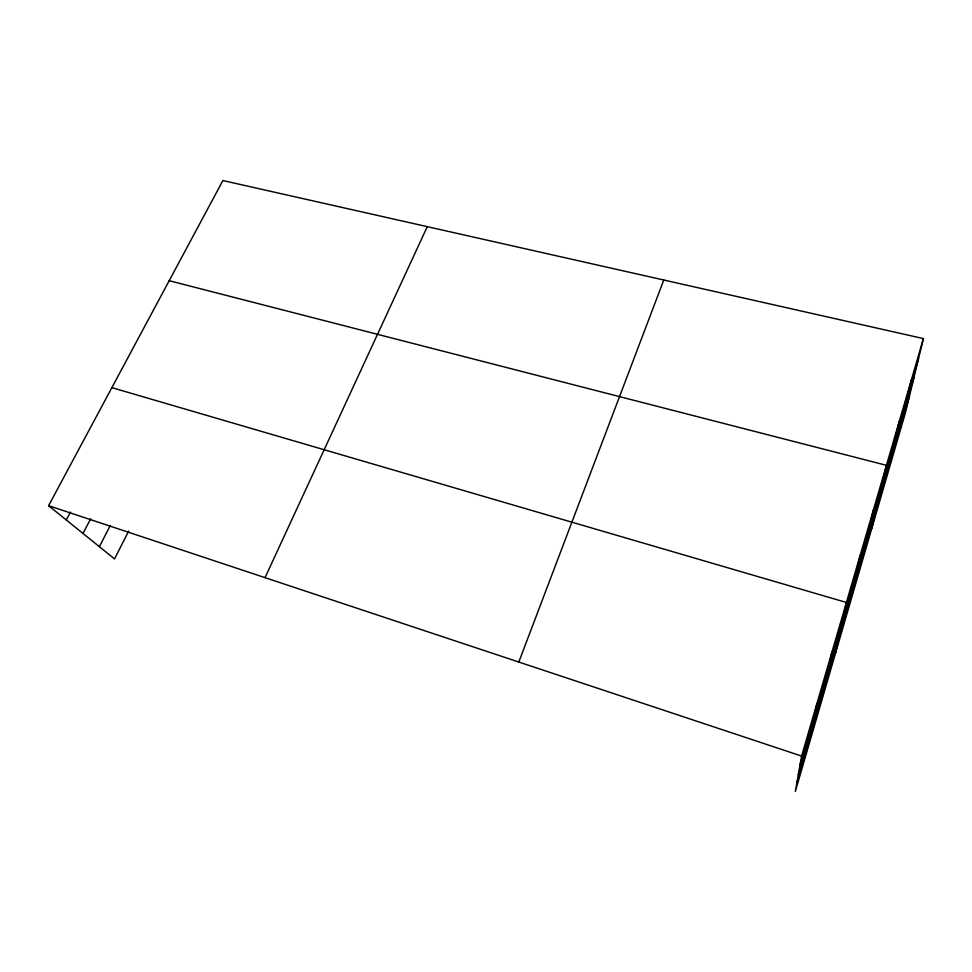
<?xml version="1.0" encoding="UTF-8"?>
<svg xmlns="http://www.w3.org/2000/svg" width="972" height="972" viewBox="0 0 972 972"><rect width="100%" height="100%" fill="white"/><g stroke="black" fill="none" stroke-linecap="round" stroke-linejoin="round"><path stroke-width="1.46" d="M923.4 338.584L801.584 756.07L795.339 791.451L905.454 412.614L923.4 338.584L222.88 180.549L48.6 505.683L114.526 558.924L128.669 531.101M814.815 714.493L816.966 703.388M829.335 664.69L831.898 652.212M835.519 653.22L846.405 602.47L111.865 387.646M856.782 570.491L860.099 555.522M869.782 525.913L873.439 509.826M871.726 528.671L886.415 465.321L169.201 280.701M894.787 440.134L899.064 421.982M906.815 398.836L911.384 379.748M799.883 765.717L918.552 358.559M798.291 774.72L913.996 377.355M796.748 783.456L909.549 395.713M518.817 662.041L663.779 280.009M265.04 577.66L427.279 226.658M99.387 546.689L110.128 525.816M83.009 533.47L90.651 518.805M66.29 519.971L70.47 512.086M48.6 505.683L801.584 756.07"/></g></svg>
